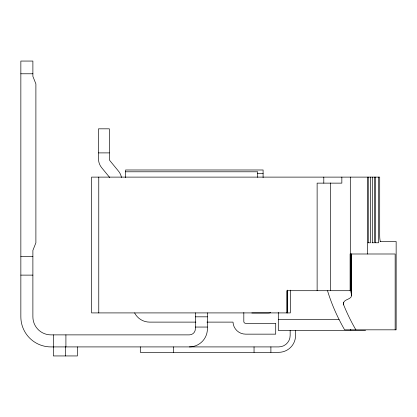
<?xml version="1.0" encoding="UTF-8"?>
<svg xmlns="http://www.w3.org/2000/svg" width="417" height="417" viewBox="0 0 417 417"><rect width="100%" height="100%" fill="white"/><g stroke="black" fill="none" stroke-linecap="round" stroke-linejoin="round"><path stroke-width="0.63" d="M351.646 253.995L351.646 295.554C350.921 299.964 343.728 298.864 343.41 303.639A17.91 7.297 3.8 0 0 343.655 304.858A825.764 336.451 3.8 0 0 355.863 329.821M20.85 73.778L32.886 73.778M98.511 152.893L109.343 152.893M125.585 171.788L257.696 171.788L257.696 177.35M257.258 173.597L263.096 173.597M379.991 241.511L396.15 241.511L396.15 329.821L344.624 329.821A838.853 341.784 3.8 0 1 336.905 315.028A840.401 342.414 3.8 0 1 327.533 290.706M367.982 242.772L370.531 242.772L370.531 177.116M372.021 242.772L374.57 242.772L374.57 177.116M375.383 242.772L378.61 242.772L378.61 177.116M20.85 256.643L32.886 256.643M20.85 275.121L32.886 275.121M251.821 312.974L268.068 312.974A10.232 10.232 0 0 0 270.716 312.625M195.37 316.821L207.405 316.821M278.301 319.594L339.021 319.594M195.875 322.117L149.635 322.117A16.852 16.852 0 0 1 134.618 312.917M206.947 322.117L232.999 322.117A12.635 12.635 0 0 0 245.618 334.153L275.71 334.153L275.71 323.321L245.618 323.321A1.804 1.804 0 0 1 243.815 321.517L243.815 312.562M195.37 327.053L207.405 327.053M365.558 330.426L278.301 330.426L278.301 312.442M109.76 177.574L101.654 167.691A13.839 13.839 0 0 1 98.511 158.913L98.511 128.822L109.343 128.822L109.343 158.913A3.008 3.008 0 0 0 110.025 160.821L118.537 171.194A13.839 13.839 0 0 1 121.451 177.454M351.646 295.554L350.666 290.706L286.781 290.706L286.781 312.912M395.154 329.821L395.154 253.995L350.118 253.995L350.118 290.706M375.644 177.116L375.644 242.772M372.308 177.116L372.308 242.772M368.263 177.116L368.263 242.772M367.372 177.116L367.372 253.995M351.521 253.995L351.521 294.777M350.306 177.116L350.306 290.706M343.655 302.283L343.655 304.858M343.41 302.351L343.41 303.639M341.846 177.116L341.846 183.136L317.128 183.136L317.128 290.706M330.478 182.959L330.478 290.706M323.795 177.116L323.795 183.136M295.57 330.332L295.57 335.476A16.852 16.852 0 0 1 278.718 352.329L140.305 352.329L140.305 346.913M290.336 290.149L290.336 312.912L91.563 312.912L91.563 177.116L379.71 177.116L379.699 235.485A6.052 0.881 -90 0 0 380.585 241.485M290.154 330.332L290.154 335.476A11.436 11.436 0 0 1 278.718 346.913L50.942 346.913A30.092 30.092 0 0 1 20.85 316.821L20.85 61.059L32.886 61.059L32.886 76.347L35.893 83.926L35.893 242.803L32.886 250.382L32.886 316.821A18.056 18.056 0 0 0 50.942 334.877L189.354 334.877A6.02 6.02 0 0 0 195.37 328.857L195.37 312.912M287.495 290.201L287.495 312.912M287.323 290.169L287.323 312.912M270.894 346.913L270.894 352.329M263.096 177.621L263.096 169.985L125.585 169.985L125.585 177.621M254.047 346.913L254.047 352.329M207.405 312.912L207.405 328.857A18.056 18.056 0 0 1 189.354 346.913M173.404 346.913L173.404 352.329M98.766 177.116L98.766 312.912M77.421 346.913L77.421 355.941L53.345 355.941L53.345 346.913M65.907 334.877L65.907 346.913M65.38 346.913L65.38 355.941M53.444 334.877L53.444 346.913M350.843 330.003A11.05 2.862 90 0 1 350.457 329.513"/></g></svg>
